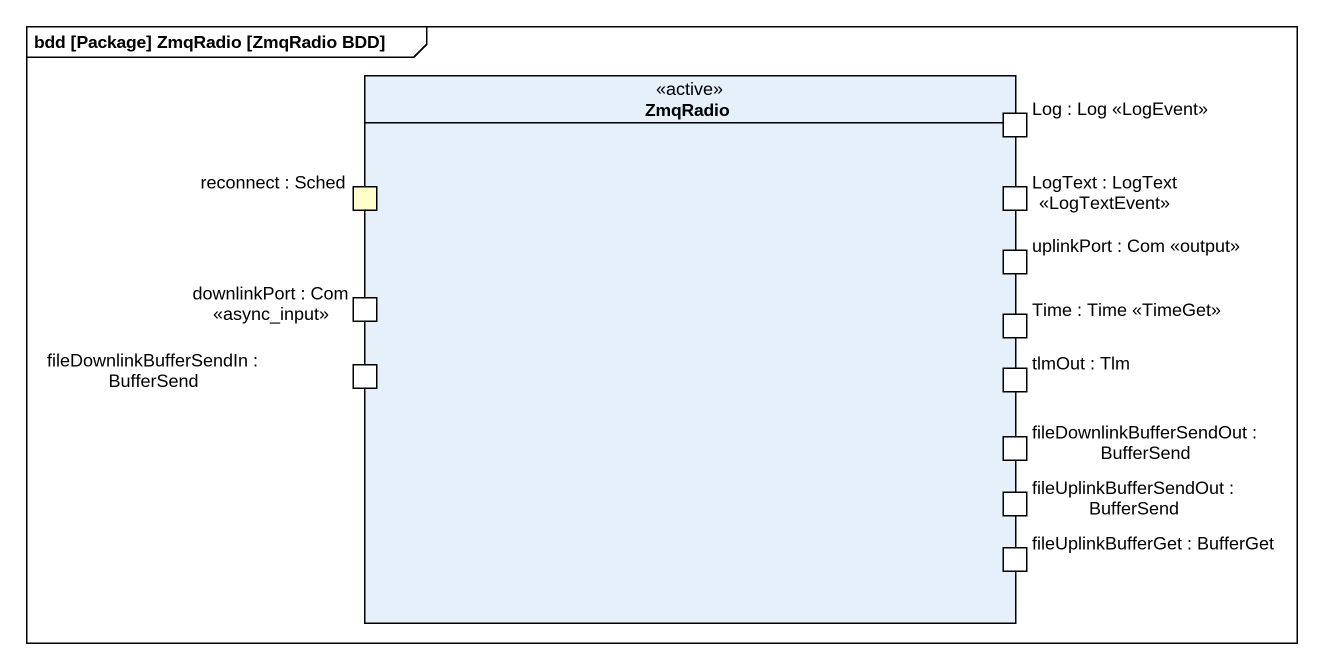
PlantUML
@startuml
mainframe bdd [Package] ZmqRadio [ZmqRadio BDD]
rectangle ZmqRadio <<active>> {
  port "Log : Log <<LogEvent>>" as Log_Log_LogEvent
  port "reconnect : Sched" as reconnect_Sched #FFFFCC
  port "LogText : LogText <<LogTextEvent>>" as LogText_LogText_LogTextEvent
  port "downlinkPort : Com <<async_input>>" as downlinkPort_Com_async_input
  port "uplinkPort : Com <<output>>" as uplinkPort_Com_output
  port "Time : Time <<TimeGet>>" as Time_Time_TimeGet
  port "fileDownlinkBufferSendIn : BufferSend" as fileDownlinkBufferSendIn
  port "tlmOut : Tlm" as tlmOut_Tlm
  port "fileDownlinkBufferSendOut : BufferSend" as fileDownlinkBufferSendOut
  port "fileUplinkBufferSendOut : BufferSend" as fileUplinkBufferSendOut
  port "fileUplinkBufferGet : BufferGet" as fileUplinkBufferGet
}
@enduml
